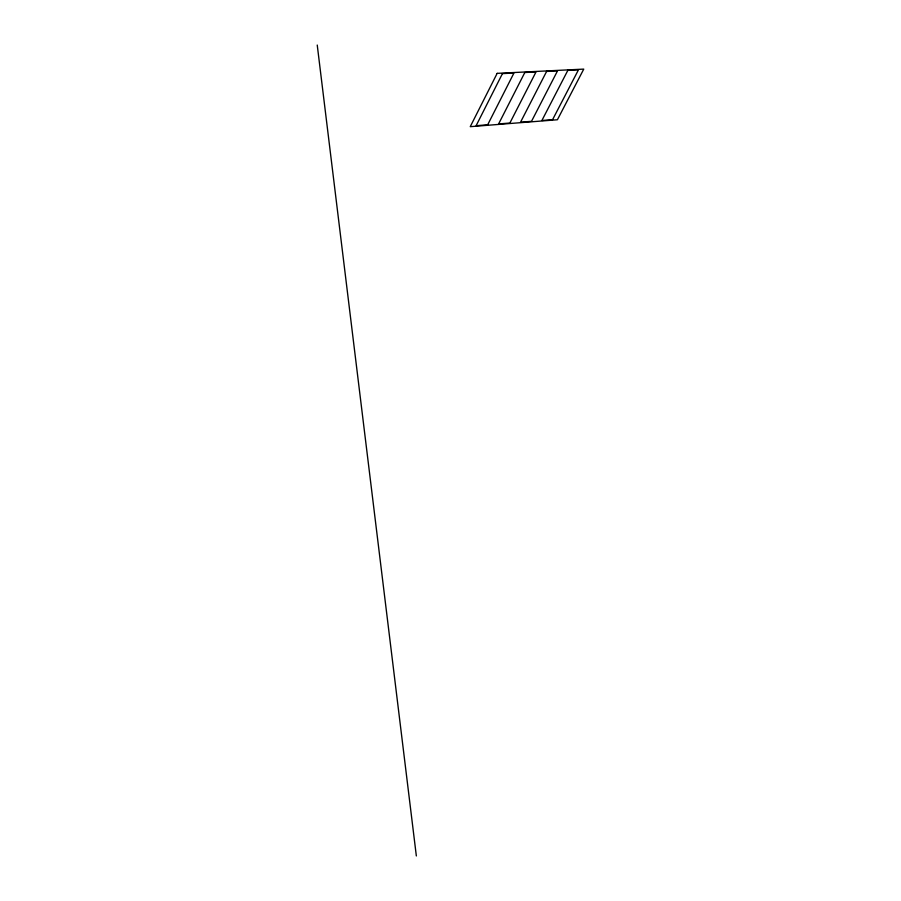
<?xml version="1.0" encoding="UTF-8"?>
<svg xmlns="http://www.w3.org/2000/svg" width="901" height="901" viewBox="0 0 901 901"><rect width="100%" height="100%" fill="white"/><g stroke="black" fill="none" stroke-linecap="round" stroke-linejoin="round"><path stroke-width="1.35" d="M317.242 45.05L416.341 855.95M497.161 73.353L470.254 126.669L557.404 119.754L583.758 69.107L497.161 73.353M502.454 73.612L476.122 125.701L487.678 124.788L513.942 73.049L502.454 73.612M524.821 72.508L498.625 123.921L509.876 123.032L536.005 71.956L524.821 72.508M546.603 71.438L520.541 122.187L531.511 121.32L557.505 70.897L546.603 71.438M567.821 70.391L541.895 120.497L552.583 119.664L578.442 69.861L567.821 70.391"/></g></svg>
